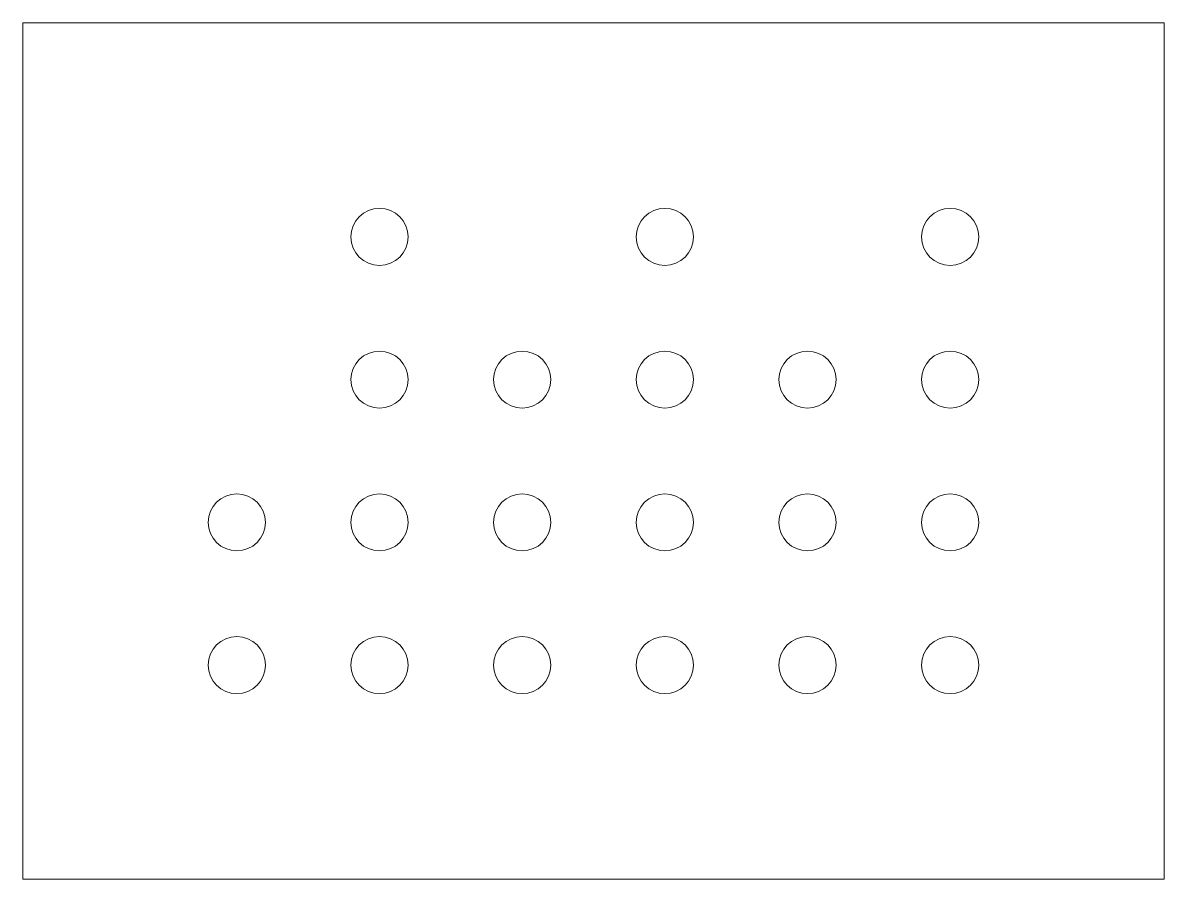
# Model space of a CAD drawing. Header units: centimetres. Extents: x -8.2 to 3.8, y -13.3 to -4.3.
import ezdxf

# ---------------------------------------------------------------- set-up
doc = ezdxf.new("R2010")
doc.units = ezdxf.units.CM
doc.header["$MEASUREMENT"] = 0
doc.layers.add('layer 1', color=7, linetype='Continuous')

msp = doc.modelspace()

# ---------------------------------------------------------------- linework, layer by layer
at = {"layer": 'layer 1', "color": 250, "lineweight": 20}
msp.add_lwpolyline([(-8.16816, -13.29122), (3.83184, -13.29122), (3.83184, -4.29122), (-8.16816, -4.29122), (-8.16816, -13.29122)], close=True, dxfattribs=at)
for centre in [(-4.41817, -6.54122), (-1.41817, -6.54122), (1.58183, -6.54122), (-4.41817, -8.04122), (-2.91817, -8.04122), (-1.41817, -8.04122), (0.08183, -8.04122), (1.58183, -8.04122), (-5.91817, -9.54122), (-4.41817, -9.54122), (-2.91817, -9.54122), (-1.41817, -9.54122), (0.08183, -9.54122), (1.58183, -9.54122), (-5.91817, -11.04122), (-4.41817, -11.04122), (-2.91817, -11.04122), (-1.41817, -11.04122), (0.08183, -11.04122), (1.58183, -11.04122)]:
    msp.add_ellipse(centre, major_axis=(0.30001, 0), ratio=0.99996667, dxfattribs=at)

doc.saveas('drawing.dxf')
